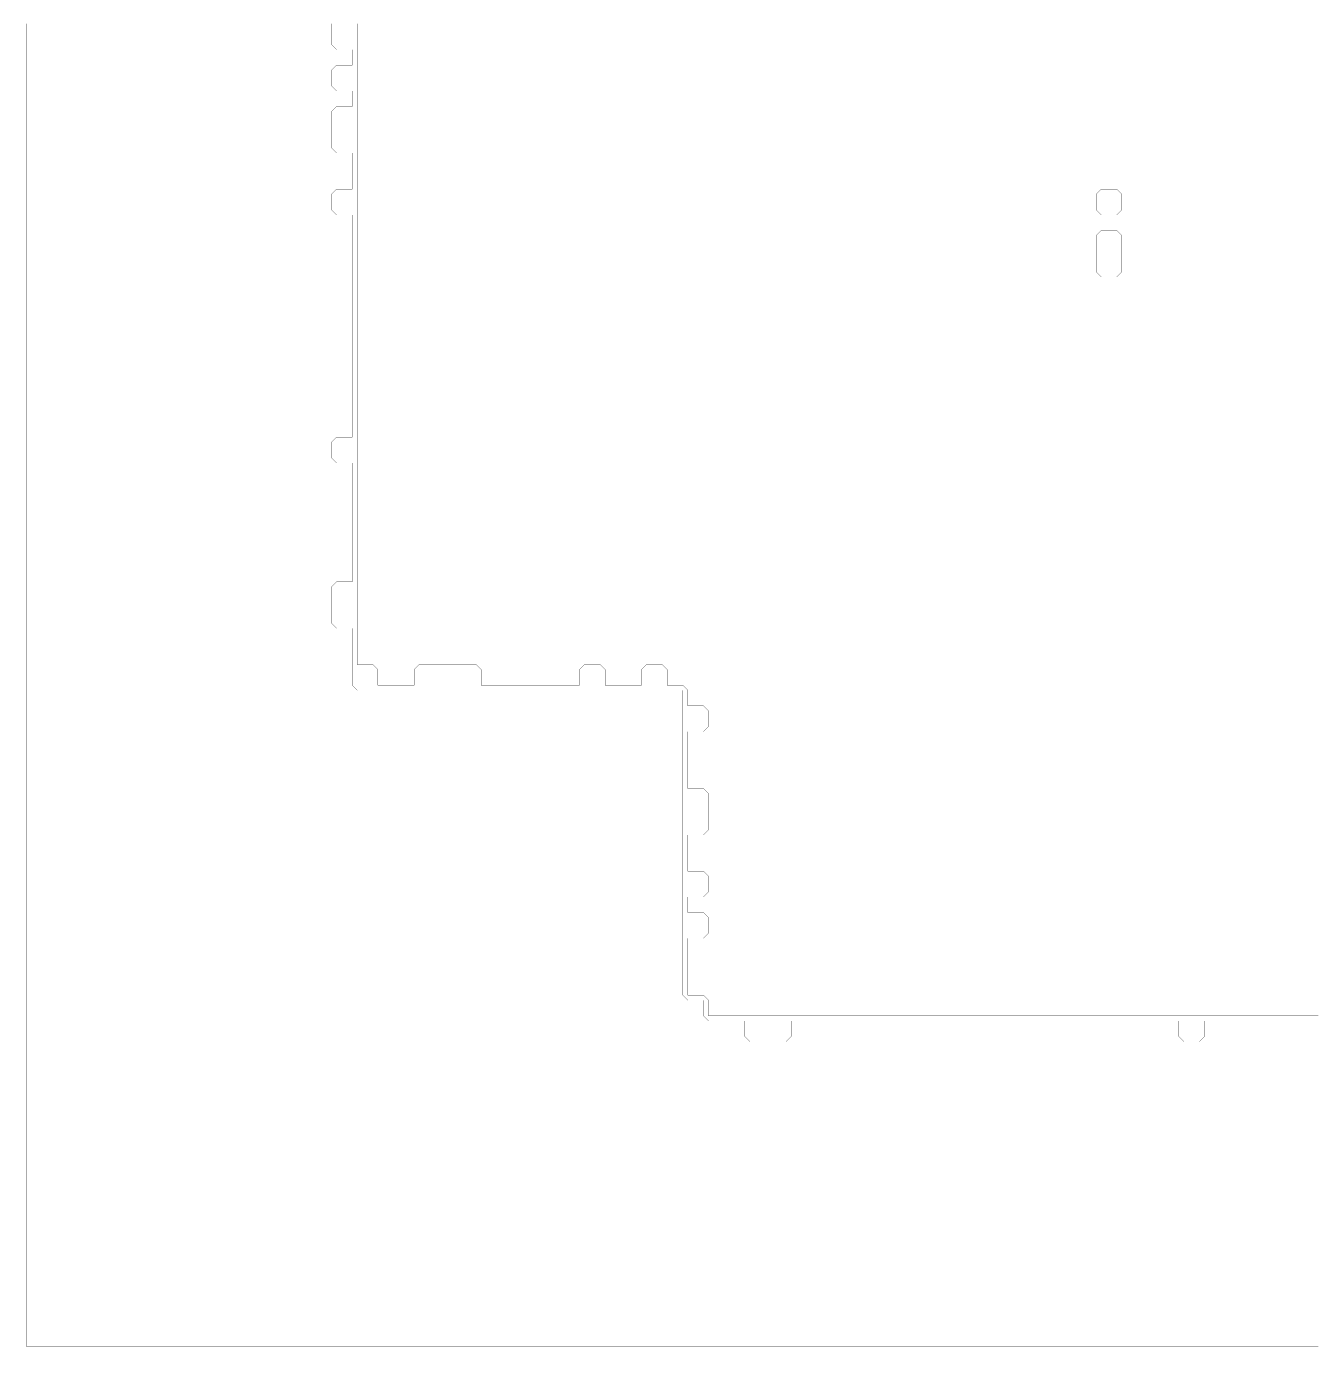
# Model space of a CAD drawing. Header units: metres. Extents: x 0 to 4990, y -4990 to 0.
# Drawn here: x 0 to 2440, y -4990 to -2495 of the extents above; entities that cross this region are included whole.
import ezdxf

# ---------------------------------------------------------------- set-up
doc = ezdxf.new("R2010")
doc.units = ezdxf.units.M
doc.layers.add('conductor', color=1, linetype='Continuous')
doc.layers.add('substrate', color=5, linetype='Continuous')

msp = doc.modelspace()

# ---------------------------------------------------------------- linework, layer by layer
at = {"layer": 'conductor', "const_width": 0.5}
msp.add_lwpolyline([(625, -2490.234375), (625, -2500), (625, -2509.765625), (625, -2519.53125), (625, -2529.296875), (625, -2539.0625), (625, -2548.828125), (625, -2558.59375), (625, -2568.359375), (625, -2578.125), (625, -2587.890625), (625, -2597.65625), (625, -2607.421875), (625, -2617.1875), (625, -2626.953125), (625, -2636.71875), (625, -2646.484375), (625, -2656.25), (625, -2666.015625), (625, -2675.78125), (625, -2685.546875), (625, -2695.3125), (625, -2705.078125), (625, -2714.84375), (625, -2724.609375), (625, -2734.375), (625, -2744.140625), (625, -2753.90625), (625, -2763.671875), (625, -2773.4375), (625, -2783.203125), (625, -2792.96875), (625, -2802.734375), (625, -2812.5), (625, -2822.265625), (625, -2832.03125), (625, -2841.796875), (625, -2851.5625), (625, -2861.328125), (625, -2871.09375), (625, -2880.859375), (625, -2890.625), (625, -2900.390625), (625, -2910.15625), (625, -2919.921875), (625, -2929.6875), (625, -2939.453125), (625, -2949.21875), (625, -2958.984375), (625, -2968.75), (625, -2978.515625), (625, -2988.28125), (625, -2998.046875), (625, -3007.8125), (625, -3017.578125), (625, -3027.34375), (625, -3037.109375), (625, -3046.875), (625, -3056.640625), (625, -3066.40625), (625, -3076.171875), (625, -3085.9375), (625, -3095.703125), (625, -3105.46875), (625, -3115.234375), (625, -3125), (625, -3134.765625), (625, -3144.53125), (625, -3154.296875), (625, -3164.0625), (625, -3173.828125), (625, -3183.59375), (625, -3193.359375), (625, -3203.125), (625, -3212.890625), (625, -3222.65625), (625, -3232.421875), (625, -3242.1875), (625, -3251.953125), (625, -3261.71875), (625, -3271.484375), (625, -3281.25), (625, -3291.015625), (625, -3300.78125), (625, -3310.546875), (625, -3320.3125), (625, -3330.078125), (625, -3339.84375), (625, -3349.609375), (625, -3359.375), (625, -3369.140625), (625, -3378.90625), (625, -3388.671875), (625, -3398.4375), (625, -3408.203125), (625, -3417.96875), (625, -3427.734375), (625, -3437.5), (625, -3447.265625), (625, -3457.03125), (625, -3466.796875), (625, -3476.5625), (625, -3486.328125), (625, -3496.09375), (625, -3505.859375), (625, -3515.625), (625, -3525.390625), (625, -3535.15625), (625, -3544.921875), (625, -3554.6875), (625, -3564.453125), (625, -3574.21875), (625, -3583.984375), (625, -3593.75), (625, -3603.515625), (625, -3613.28125), (625, -3623.046875), (625, -3632.8125), (625, -3642.578125), (625, -3652.34375), (625, -3662.109375), (625, -3671.875), (625, -3681.640625), (625, -3691.40625), (625, -3701.171875), (634.765625, -3701.171875), (644.53125, -3701.171875), (654.296875, -3701.171875), (664.0625, -3710.9375), (664.0625, -3720.703125), (664.0625, -3730.46875), (664.0625, -3740.234375), (673.828125, -3740.234375), (683.59375, -3740.234375), (693.359375, -3740.234375), (703.125, -3740.234375), (712.890625, -3740.234375), (722.65625, -3740.234375), (732.421875, -3740.234375), (732.421875, -3730.46875), (732.421875, -3720.703125), (732.421875, -3710.9375), (742.1875, -3701.171875), (751.953125, -3701.171875), (761.71875, -3701.171875), (771.484375, -3701.171875), (781.25, -3701.171875), (791.015625, -3701.171875), (800.78125, -3701.171875), (810.546875, -3701.171875), (820.3125, -3701.171875), (830.078125, -3701.171875), (839.84375, -3701.171875), (849.609375, -3701.171875), (859.375, -3710.9375), (859.375, -3720.703125), (859.375, -3730.46875), (859.375, -3740.234375), (869.140625, -3740.234375), (878.90625, -3740.234375), (888.671875, -3740.234375), (898.4375, -3740.234375), (908.203125, -3740.234375), (917.96875, -3740.234375), (927.734375, -3740.234375), (937.5, -3740.234375), (947.265625, -3740.234375), (957.03125, -3740.234375), (966.796875, -3740.234375), (976.5625, -3740.234375), (986.328125, -3740.234375), (996.09375, -3740.234375), (1005.859375, -3740.234375), (1015.625, -3740.234375), (1025.390625, -3740.234375), (1035.15625, -3740.234375), (1044.921875, -3740.234375), (1044.921875, -3730.46875), (1044.921875, -3720.703125), (1044.921875, -3710.9375), (1054.6875, -3701.171875), (1064.453125, -3701.171875), (1074.21875, -3701.171875), (1083.984375, -3701.171875), (1093.75, -3710.9375), (1093.75, -3720.703125), (1093.75, -3730.46875), (1093.75, -3740.234375), (1103.515625, -3740.234375), (1113.28125, -3740.234375), (1123.046875, -3740.234375), (1132.8125, -3740.234375), (1142.578125, -3740.234375), (1152.34375, -3740.234375), (1162.109375, -3740.234375), (1162.109375, -3730.46875), (1162.109375, -3720.703125), (1162.109375, -3710.9375), (1171.875, -3701.171875), (1181.640625, -3701.171875), (1191.40625, -3701.171875), (1201.171875, -3701.171875), (1210.9375, -3710.9375), (1210.9375, -3720.703125), (1210.9375, -3730.46875), (1210.9375, -3740.234375), (1220.703125, -3740.234375), (1230.46875, -3740.234375), (1240.234375, -3740.234375), (1250, -3750), (1250, -3759.765625), (1250, -3769.53125), (1250, -3779.296875), (1259.765625, -3779.296875), (1269.53125, -3779.296875), (1279.296875, -3779.296875), (1289.0625, -3789.0625), (1289.0625, -3798.828125), (1289.0625, -3808.59375), (1289.0625, -3818.359375), (1279.296875, -3828.125), (1269.53125, -3828.125), (1259.765625, -3828.125), (1250, -3828.125), (1250, -3837.890625), (1250, -3847.65625), (1250, -3857.421875), (1250, -3867.1875), (1250, -3876.953125), (1250, -3886.71875), (1250, -3896.484375), (1250, -3906.25), (1250, -3916.015625), (1250, -3925.78125), (1250, -3935.546875), (1259.765625, -3935.546875), (1269.53125, -3935.546875), (1279.296875, -3935.546875), (1289.0625, -3945.3125), (1289.0625, -3955.078125), (1289.0625, -3964.84375), (1289.0625, -3974.609375), (1289.0625, -3984.375), (1289.0625, -3994.140625), (1289.0625, -4003.90625), (1289.0625, -4013.671875), (1279.296875, -4023.4375), (1269.53125, -4023.4375), (1259.765625, -4023.4375), (1250, -4023.4375), (1250, -4033.203125), (1250, -4042.96875), (1250, -4052.734375), (1250, -4062.5), (1250, -4072.265625), (1250, -4082.03125), (1250, -4091.796875), (1259.765625, -4091.796875), (1269.53125, -4091.796875), (1279.296875, -4091.796875), (1289.0625, -4101.5625), (1289.0625, -4111.328125), (1289.0625, -4121.09375), (1289.0625, -4130.859375), (1279.296875, -4140.625), (1269.53125, -4140.625), (1259.765625, -4140.625), (1250, -4140.625), (1250, -4150.390625), (1250, -4160.15625), (1250, -4169.921875), (1259.765625, -4169.921875), (1269.53125, -4169.921875), (1279.296875, -4169.921875), (1289.0625, -4179.6875), (1289.0625, -4189.453125), (1289.0625, -4199.21875), (1289.0625, -4208.984375), (1279.296875, -4218.75), (1269.53125, -4218.75), (1259.765625, -4218.75), (1250, -4218.75), (1250, -4228.515625), (1250, -4238.28125), (1250, -4248.046875), (1250, -4257.8125), (1250, -4267.578125), (1250, -4277.34375), (1250, -4287.109375), (1250, -4296.875), (1250, -4306.640625), (1250, -4316.40625), (1250, -4326.171875), (1259.765625, -4326.171875), (1269.53125, -4326.171875), (1279.296875, -4326.171875), (1289.0625, -4335.9375), (1289.0625, -4345.703125), (1289.0625, -4355.46875), (1289.0625, -4365.234375), (1298.828125, -4365.234375), (1308.59375, -4365.234375), (1318.359375, -4365.234375), (1328.125, -4365.234375), (1337.890625, -4365.234375), (1347.65625, -4365.234375), (1357.421875, -4365.234375), (1367.1875, -4365.234375), (1376.953125, -4365.234375), (1386.71875, -4365.234375), (1396.484375, -4365.234375), (1406.25, -4365.234375), (1416.015625, -4365.234375), (1425.78125, -4365.234375), (1435.546875, -4365.234375), (1445.3125, -4365.234375), (1455.078125, -4365.234375), (1464.84375, -4365.234375), (1474.609375, -4365.234375), (1484.375, -4365.234375), (1494.140625, -4365.234375), (1503.90625, -4365.234375), (1513.671875, -4365.234375), (1523.4375, -4365.234375), (1533.203125, -4365.234375), (1542.96875, -4365.234375), (1552.734375, -4365.234375), (1562.5, -4365.234375), (1572.265625, -4365.234375), (1582.03125, -4365.234375), (1591.796875, -4365.234375), (1601.5625, -4365.234375), (1611.328125, -4365.234375), (1621.09375, -4365.234375), (1630.859375, -4365.234375), (1640.625, -4365.234375), (1650.390625, -4365.234375), (1660.15625, -4365.234375), (1669.921875, -4365.234375), (1679.6875, -4365.234375), (1689.453125, -4365.234375), (1699.21875, -4365.234375), (1708.984375, -4365.234375), (1718.75, -4365.234375), (1728.515625, -4365.234375), (1738.28125, -4365.234375), (1748.046875, -4365.234375), (1757.8125, -4365.234375), (1767.578125, -4365.234375), (1777.34375, -4365.234375), (1787.109375, -4365.234375), (1796.875, -4365.234375), (1806.640625, -4365.234375), (1816.40625, -4365.234375), (1826.171875, -4365.234375), (1835.9375, -4365.234375), (1845.703125, -4365.234375), (1855.46875, -4365.234375), (1865.234375, -4365.234375), (1875, -4365.234375), (1884.765625, -4365.234375), (1894.53125, -4365.234375), (1904.296875, -4365.234375), (1914.0625, -4365.234375), (1923.828125, -4365.234375), (1933.59375, -4365.234375), (1943.359375, -4365.234375), (1953.125, -4365.234375), (1962.890625, -4365.234375), (1972.65625, -4365.234375), (1982.421875, -4365.234375), (1992.1875, -4365.234375), (2001.953125, -4365.234375), (2011.71875, -4365.234375), (2021.484375, -4365.234375), (2031.25, -4365.234375), (2041.015625, -4365.234375), (2050.78125, -4365.234375), (2060.546875, -4365.234375), (2070.3125, -4365.234375), (2080.078125, -4365.234375), (2089.84375, -4365.234375), (2099.609375, -4365.234375), (2109.375, -4365.234375), (2119.140625, -4365.234375), (2128.90625, -4365.234375), (2138.671875, -4365.234375), (2148.4375, -4365.234375), (2158.203125, -4365.234375), (2167.96875, -4365.234375), (2177.734375, -4365.234375), (2187.5, -4365.234375), (2197.265625, -4365.234375), (2207.03125, -4365.234375), (2216.796875, -4365.234375), (2226.5625, -4365.234375), (2236.328125, -4365.234375), (2246.09375, -4365.234375), (2255.859375, -4365.234375), (2265.625, -4365.234375), (2275.390625, -4365.234375), (2285.15625, -4365.234375), (2294.921875, -4365.234375), (2304.6875, -4365.234375), (2314.453125, -4365.234375), (2324.21875, -4365.234375), (2333.984375, -4365.234375), (2343.75, -4365.234375), (2353.515625, -4365.234375), (2363.28125, -4365.234375), (2373.046875, -4365.234375), (2382.8125, -4365.234375), (2392.578125, -4365.234375), (2402.34375, -4365.234375), (2412.109375, -4365.234375), (2421.875, -4365.234375), (2431.640625, -4365.234375), (2441.40625, -4365.234375)], dxfattribs=at)
for points in [[(2021.484375, -2812.5), (2031.25, -2802.734375), (2041.015625, -2802.734375), (2050.78125, -2802.734375), (2060.546875, -2802.734375), (2070.3125, -2812.5), (2070.3125, -2822.265625), (2070.3125, -2832.03125), (2070.3125, -2841.796875), (2060.546875, -2851.5625), (2050.78125, -2851.5625), (2041.015625, -2851.5625), (2031.25, -2851.5625), (2021.484375, -2841.796875), (2021.484375, -2832.03125), (2021.484375, -2822.265625)], [(2021.484375, -2890.625), (2031.25, -2880.859375), (2041.015625, -2880.859375), (2050.78125, -2880.859375), (2060.546875, -2880.859375), (2070.3125, -2890.625), (2070.3125, -2900.390625), (2070.3125, -2910.15625), (2070.3125, -2919.921875), (2070.3125, -2929.6875), (2070.3125, -2939.453125), (2070.3125, -2949.21875), (2070.3125, -2958.984375), (2060.546875, -2968.75), (2050.78125, -2968.75), (2041.015625, -2968.75), (2031.25, -2968.75), (2021.484375, -2958.984375), (2021.484375, -2949.21875), (2021.484375, -2939.453125), (2021.484375, -2929.6875), (2021.484375, -2919.921875), (2021.484375, -2910.15625), (2021.484375, -2900.390625)]]:
    msp.add_lwpolyline(points, close=True, dxfattribs=at)
at = {"layer": 'substrate', "const_width": 0.5}
for points in [[(0, -2490.234375), (0, -2500), (0, -2509.765625), (0, -2519.53125), (0, -2529.296875), (0, -2539.0625), (0, -2548.828125), (0, -2558.59375), (0, -2568.359375), (0, -2578.125), (0, -2587.890625), (0, -2597.65625), (0, -2607.421875), (0, -2617.1875), (0, -2626.953125), (0, -2636.71875), (0, -2646.484375), (0, -2656.25), (0, -2666.015625), (0, -2675.78125), (0, -2685.546875), (0, -2695.3125), (0, -2705.078125), (0, -2714.84375), (0, -2724.609375), (0, -2734.375), (0, -2744.140625), (0, -2753.90625), (0, -2763.671875), (0, -2773.4375), (0, -2783.203125), (0, -2792.96875), (0, -2802.734375), (0, -2812.5), (0, -2822.265625), (0, -2832.03125), (0, -2841.796875), (0, -2851.5625), (0, -2861.328125), (0, -2871.09375), (0, -2880.859375), (0, -2890.625), (0, -2900.390625), (0, -2910.15625), (0, -2919.921875), (0, -2929.6875), (0, -2939.453125), (0, -2949.21875), (0, -2958.984375), (0, -2968.75), (0, -2978.515625), (0, -2988.28125), (0, -2998.046875), (0, -3007.8125), (0, -3017.578125), (0, -3027.34375), (0, -3037.109375), (0, -3046.875), (0, -3056.640625), (0, -3066.40625), (0, -3076.171875), (0, -3085.9375), (0, -3095.703125), (0, -3105.46875), (0, -3115.234375), (0, -3125), (0, -3134.765625), (0, -3144.53125), (0, -3154.296875), (0, -3164.0625), (0, -3173.828125), (0, -3183.59375), (0, -3193.359375), (0, -3203.125), (0, -3212.890625), (0, -3222.65625), (0, -3232.421875), (0, -3242.1875), (0, -3251.953125), (0, -3261.71875), (0, -3271.484375), (0, -3281.25), (0, -3291.015625), (0, -3300.78125), (0, -3310.546875), (0, -3320.3125), (0, -3330.078125), (0, -3339.84375), (0, -3349.609375), (0, -3359.375), (0, -3369.140625), (0, -3378.90625), (0, -3388.671875), (0, -3398.4375), (0, -3408.203125), (0, -3417.96875), (0, -3427.734375), (0, -3437.5), (0, -3447.265625), (0, -3457.03125), (0, -3466.796875), (0, -3476.5625), (0, -3486.328125), (0, -3496.09375), (0, -3505.859375), (0, -3515.625), (0, -3525.390625), (0, -3535.15625), (0, -3544.921875), (0, -3554.6875), (0, -3564.453125), (0, -3574.21875), (0, -3583.984375), (0, -3593.75), (0, -3603.515625), (0, -3613.28125), (0, -3623.046875), (0, -3632.8125), (0, -3642.578125), (0, -3652.34375), (0, -3662.109375), (0, -3671.875), (0, -3681.640625), (0, -3691.40625), (0, -3701.171875), (0, -3710.9375), (0, -3720.703125), (0, -3730.46875), (0, -3740.234375), (0, -3750), (0, -3759.765625), (0, -3769.53125), (0, -3779.296875), (0, -3789.0625), (0, -3798.828125), (0, -3808.59375), (0, -3818.359375), (0, -3828.125), (0, -3837.890625), (0, -3847.65625), (0, -3857.421875), (0, -3867.1875), (0, -3876.953125), (0, -3886.71875), (0, -3896.484375), (0, -3906.25), (0, -3916.015625), (0, -3925.78125), (0, -3935.546875), (0, -3945.3125), (0, -3955.078125), (0, -3964.84375), (0, -3974.609375), (0, -3984.375), (0, -3994.140625), (0, -4003.90625), (0, -4013.671875), (0, -4023.4375), (0, -4033.203125), (0, -4042.96875), (0, -4052.734375), (0, -4062.5), (0, -4072.265625), (0, -4082.03125), (0, -4091.796875), (0, -4101.5625), (0, -4111.328125), (0, -4121.09375), (0, -4130.859375), (0, -4140.625), (0, -4150.390625), (0, -4160.15625), (0, -4169.921875), (0, -4179.6875), (0, -4189.453125), (0, -4199.21875), (0, -4208.984375), (0, -4218.75), (0, -4228.515625), (0, -4238.28125), (0, -4248.046875), (0, -4257.8125), (0, -4267.578125), (0, -4277.34375), (0, -4287.109375), (0, -4296.875), (0, -4306.640625), (0, -4316.40625), (0, -4326.171875), (0, -4335.9375), (0, -4345.703125), (0, -4355.46875), (0, -4365.234375), (0, -4375), (0, -4384.765625), (0, -4394.53125), (0, -4404.296875), (0, -4414.0625), (0, -4423.828125), (0, -4433.59375), (0, -4443.359375), (0, -4453.125), (0, -4462.890625), (0, -4472.65625), (0, -4482.421875), (0, -4492.1875), (0, -4501.953125), (0, -4511.71875), (0, -4521.484375), (0, -4531.25), (0, -4541.015625), (0, -4550.78125), (0, -4560.546875), (0, -4570.3125), (0, -4580.078125), (0, -4589.84375), (0, -4599.609375), (0, -4609.375), (0, -4619.140625), (0, -4628.90625), (0, -4638.671875), (0, -4648.4375), (0, -4658.203125), (0, -4667.96875), (0, -4677.734375), (0, -4687.5), (0, -4697.265625), (0, -4707.03125), (0, -4716.796875), (0, -4726.5625), (0, -4736.328125), (0, -4746.09375), (0, -4755.859375), (0, -4765.625), (0, -4775.390625), (0, -4785.15625), (0, -4794.921875), (0, -4804.6875), (0, -4814.453125), (0, -4824.21875), (0, -4833.984375), (0, -4843.75), (0, -4853.515625), (0, -4863.28125), (0, -4873.046875), (0, -4882.8125), (0, -4892.578125), (0, -4902.34375), (0, -4912.109375), (0, -4921.875), (0, -4931.640625), (0, -4941.40625), (0, -4951.171875), (0, -4960.9375), (0, -4970.703125), (0, -4980.46875), (0, -4990.234375), (9.765625, -4990.234375), (19.53125, -4990.234375), (29.296875, -4990.234375), (39.0625, -4990.234375), (48.828125, -4990.234375), (58.59375, -4990.234375), (68.359375, -4990.234375), (78.125, -4990.234375), (87.890625, -4990.234375), (97.65625, -4990.234375), (107.421875, -4990.234375), (117.1875, -4990.234375), (126.953125, -4990.234375), (136.71875, -4990.234375), (146.484375, -4990.234375), (156.25, -4990.234375), (166.015625, -4990.234375), (175.78125, -4990.234375), (185.546875, -4990.234375), (195.3125, -4990.234375), (205.078125, -4990.234375), (214.84375, -4990.234375), (224.609375, -4990.234375), (234.375, -4990.234375), (244.140625, -4990.234375), (253.90625, -4990.234375), (263.671875, -4990.234375), (273.4375, -4990.234375), (283.203125, -4990.234375), (292.96875, -4990.234375), (302.734375, -4990.234375), (312.5, -4990.234375), (322.265625, -4990.234375), (332.03125, -4990.234375), (341.796875, -4990.234375), (351.5625, -4990.234375), (361.328125, -4990.234375), (371.09375, -4990.234375), (380.859375, -4990.234375), (390.625, -4990.234375), (400.390625, -4990.234375), (410.15625, -4990.234375), (419.921875, -4990.234375), (429.6875, -4990.234375), (439.453125, -4990.234375), (449.21875, -4990.234375), (458.984375, -4990.234375), (468.75, -4990.234375), (478.515625, -4990.234375), (488.28125, -4990.234375), (498.046875, -4990.234375), (507.8125, -4990.234375), (517.578125, -4990.234375), (527.34375, -4990.234375), (537.109375, -4990.234375), (546.875, -4990.234375), (556.640625, -4990.234375), (566.40625, -4990.234375), (576.171875, -4990.234375), (585.9375, -4990.234375), (595.703125, -4990.234375), (605.46875, -4990.234375), (615.234375, -4990.234375), (625, -4990.234375), (634.765625, -4990.234375), (644.53125, -4990.234375), (654.296875, -4990.234375), (664.0625, -4990.234375), (673.828125, -4990.234375), (683.59375, -4990.234375), (693.359375, -4990.234375), (703.125, -4990.234375), (712.890625, -4990.234375), (722.65625, -4990.234375), (732.421875, -4990.234375), (742.1875, -4990.234375), (751.953125, -4990.234375), (761.71875, -4990.234375), (771.484375, -4990.234375), (781.25, -4990.234375), (791.015625, -4990.234375), (800.78125, -4990.234375), (810.546875, -4990.234375), (820.3125, -4990.234375), (830.078125, -4990.234375), (839.84375, -4990.234375), (849.609375, -4990.234375), (859.375, -4990.234375), (869.140625, -4990.234375), (878.90625, -4990.234375), (888.671875, -4990.234375), (898.4375, -4990.234375), (908.203125, -4990.234375), (917.96875, -4990.234375), (927.734375, -4990.234375), (937.5, -4990.234375), (947.265625, -4990.234375), (957.03125, -4990.234375), (966.796875, -4990.234375), (976.5625, -4990.234375), (986.328125, -4990.234375), (996.09375, -4990.234375), (1005.859375, -4990.234375), (1015.625, -4990.234375), (1025.390625, -4990.234375), (1035.15625, -4990.234375), (1044.921875, -4990.234375), (1054.6875, -4990.234375), (1064.453125, -4990.234375), (1074.21875, -4990.234375), (1083.984375, -4990.234375), (1093.75, -4990.234375), (1103.515625, -4990.234375), (1113.28125, -4990.234375), (1123.046875, -4990.234375), (1132.8125, -4990.234375), (1142.578125, -4990.234375), (1152.34375, -4990.234375), (1162.109375, -4990.234375), (1171.875, -4990.234375), (1181.640625, -4990.234375), (1191.40625, -4990.234375), (1201.171875, -4990.234375), (1210.9375, -4990.234375), (1220.703125, -4990.234375), (1230.46875, -4990.234375), (1240.234375, -4990.234375), (1250, -4990.234375), (1259.765625, -4990.234375), (1269.53125, -4990.234375), (1279.296875, -4990.234375), (1289.0625, -4990.234375), (1298.828125, -4990.234375), (1308.59375, -4990.234375), (1318.359375, -4990.234375), (1328.125, -4990.234375), (1337.890625, -4990.234375), (1347.65625, -4990.234375), (1357.421875, -4990.234375), (1367.1875, -4990.234375), (1376.953125, -4990.234375), (1386.71875, -4990.234375), (1396.484375, -4990.234375), (1406.25, -4990.234375), (1416.015625, -4990.234375), (1425.78125, -4990.234375), (1435.546875, -4990.234375), (1445.3125, -4990.234375), (1455.078125, -4990.234375), (1464.84375, -4990.234375), (1474.609375, -4990.234375), (1484.375, -4990.234375), (1494.140625, -4990.234375), (1503.90625, -4990.234375), (1513.671875, -4990.234375), (1523.4375, -4990.234375), (1533.203125, -4990.234375), (1542.96875, -4990.234375), (1552.734375, -4990.234375), (1562.5, -4990.234375), (1572.265625, -4990.234375), (1582.03125, -4990.234375), (1591.796875, -4990.234375), (1601.5625, -4990.234375), (1611.328125, -4990.234375), (1621.09375, -4990.234375), (1630.859375, -4990.234375), (1640.625, -4990.234375), (1650.390625, -4990.234375), (1660.15625, -4990.234375), (1669.921875, -4990.234375), (1679.6875, -4990.234375), (1689.453125, -4990.234375), (1699.21875, -4990.234375), (1708.984375, -4990.234375), (1718.75, -4990.234375), (1728.515625, -4990.234375), (1738.28125, -4990.234375), (1748.046875, -4990.234375), (1757.8125, -4990.234375), (1767.578125, -4990.234375), (1777.34375, -4990.234375), (1787.109375, -4990.234375), (1796.875, -4990.234375), (1806.640625, -4990.234375), (1816.40625, -4990.234375), (1826.171875, -4990.234375), (1835.9375, -4990.234375), (1845.703125, -4990.234375), (1855.46875, -4990.234375), (1865.234375, -4990.234375), (1875, -4990.234375), (1884.765625, -4990.234375), (1894.53125, -4990.234375), (1904.296875, -4990.234375), (1914.0625, -4990.234375), (1923.828125, -4990.234375), (1933.59375, -4990.234375), (1943.359375, -4990.234375), (1953.125, -4990.234375), (1962.890625, -4990.234375), (1972.65625, -4990.234375), (1982.421875, -4990.234375), (1992.1875, -4990.234375), (2001.953125, -4990.234375), (2011.71875, -4990.234375), (2021.484375, -4990.234375), (2031.25, -4990.234375), (2041.015625, -4990.234375), (2050.78125, -4990.234375), (2060.546875, -4990.234375), (2070.3125, -4990.234375), (2080.078125, -4990.234375), (2089.84375, -4990.234375), (2099.609375, -4990.234375), (2109.375, -4990.234375), (2119.140625, -4990.234375), (2128.90625, -4990.234375), (2138.671875, -4990.234375), (2148.4375, -4990.234375), (2158.203125, -4990.234375), (2167.96875, -4990.234375), (2177.734375, -4990.234375), (2187.5, -4990.234375), (2197.265625, -4990.234375), (2207.03125, -4990.234375), (2216.796875, -4990.234375), (2226.5625, -4990.234375), (2236.328125, -4990.234375), (2246.09375, -4990.234375), (2255.859375, -4990.234375), (2265.625, -4990.234375), (2275.390625, -4990.234375), (2285.15625, -4990.234375), (2294.921875, -4990.234375), (2304.6875, -4990.234375), (2314.453125, -4990.234375), (2324.21875, -4990.234375), (2333.984375, -4990.234375), (2343.75, -4990.234375), (2353.515625, -4990.234375), (2363.28125, -4990.234375), (2373.046875, -4990.234375), (2382.8125, -4990.234375), (2392.578125, -4990.234375), (2402.34375, -4990.234375), (2412.109375, -4990.234375), (2421.875, -4990.234375), (2431.640625, -4990.234375), (2441.40625, -4990.234375)], [(2441.40625, -4375), (2431.640625, -4375), (2421.875, -4375), (2412.109375, -4375), (2402.34375, -4375), (2392.578125, -4375), (2382.8125, -4375), (2373.046875, -4375), (2363.28125, -4375), (2353.515625, -4375), (2343.75, -4375), (2333.984375, -4375), (2324.21875, -4375), (2314.453125, -4375), (2304.6875, -4375), (2294.921875, -4375), (2285.15625, -4375), (2275.390625, -4375), (2265.625, -4375), (2255.859375, -4375), (2246.09375, -4375), (2236.328125, -4375), (2226.5625, -4375), (2226.5625, -4384.765625), (2226.5625, -4394.53125), (2226.5625, -4404.296875), (2216.796875, -4414.0625), (2207.03125, -4414.0625), (2197.265625, -4414.0625), (2187.5, -4414.0625), (2177.734375, -4404.296875), (2177.734375, -4394.53125), (2177.734375, -4384.765625), (2177.734375, -4375), (2167.96875, -4375), (2158.203125, -4375), (2148.4375, -4375), (2138.671875, -4375), (2128.90625, -4375), (2119.140625, -4375), (2109.375, -4375), (2099.609375, -4375), (2089.84375, -4375), (2080.078125, -4375), (2070.3125, -4375), (2060.546875, -4375), (2050.78125, -4375), (2041.015625, -4375), (2031.25, -4375), (2021.484375, -4375), (2011.71875, -4375), (2001.953125, -4375), (1992.1875, -4375), (1982.421875, -4375), (1972.65625, -4375), (1962.890625, -4375), (1953.125, -4375), (1943.359375, -4375), (1933.59375, -4375), (1923.828125, -4375), (1914.0625, -4375), (1904.296875, -4375), (1894.53125, -4375), (1884.765625, -4375), (1875, -4375), (1865.234375, -4375), (1855.46875, -4375), (1845.703125, -4375), (1835.9375, -4375), (1826.171875, -4375), (1816.40625, -4375), (1806.640625, -4375), (1796.875, -4375), (1787.109375, -4375), (1777.34375, -4375), (1767.578125, -4375), (1757.8125, -4375), (1748.046875, -4375), (1738.28125, -4375), (1728.515625, -4375), (1718.75, -4375), (1708.984375, -4375), (1699.21875, -4375), (1689.453125, -4375), (1679.6875, -4375), (1669.921875, -4375), (1660.15625, -4375), (1650.390625, -4375), (1640.625, -4375), (1630.859375, -4375), (1621.09375, -4375), (1611.328125, -4375), (1601.5625, -4375), (1591.796875, -4375), (1582.03125, -4375), (1572.265625, -4375), (1562.5, -4375), (1552.734375, -4375), (1542.96875, -4375), (1533.203125, -4375), (1523.4375, -4375), (1513.671875, -4375), (1503.90625, -4375), (1494.140625, -4375), (1484.375, -4375), (1474.609375, -4375), (1464.84375, -4375), (1455.078125, -4375), (1445.3125, -4375), (1445.3125, -4384.765625), (1445.3125, -4394.53125), (1445.3125, -4404.296875), (1435.546875, -4414.0625), (1425.78125, -4414.0625), (1416.015625, -4414.0625), (1406.25, -4414.0625), (1396.484375, -4414.0625), (1386.71875, -4414.0625), (1376.953125, -4414.0625), (1367.1875, -4414.0625), (1357.421875, -4404.296875), (1357.421875, -4394.53125), (1357.421875, -4384.765625), (1357.421875, -4375), (1347.65625, -4375), (1337.890625, -4375), (1328.125, -4375), (1318.359375, -4375), (1308.59375, -4375), (1298.828125, -4375), (1289.0625, -4375), (1279.296875, -4365.234375), (1279.296875, -4355.46875), (1279.296875, -4345.703125), (1279.296875, -4335.9375), (1269.53125, -4335.9375), (1259.765625, -4335.9375), (1250, -4335.9375), (1240.234375, -4326.171875), (1240.234375, -4316.40625), (1240.234375, -4306.640625), (1240.234375, -4296.875), (1240.234375, -4287.109375), (1240.234375, -4277.34375), (1240.234375, -4267.578125), (1240.234375, -4257.8125), (1240.234375, -4248.046875), (1240.234375, -4238.28125), (1240.234375, -4228.515625), (1240.234375, -4218.75), (1240.234375, -4208.984375), (1240.234375, -4199.21875), (1240.234375, -4189.453125), (1240.234375, -4179.6875), (1240.234375, -4169.921875), (1240.234375, -4160.15625), (1240.234375, -4150.390625), (1240.234375, -4140.625), (1240.234375, -4130.859375), (1240.234375, -4121.09375), (1240.234375, -4111.328125), (1240.234375, -4101.5625), (1240.234375, -4091.796875), (1240.234375, -4082.03125), (1240.234375, -4072.265625), (1240.234375, -4062.5), (1240.234375, -4052.734375), (1240.234375, -4042.96875), (1240.234375, -4033.203125), (1240.234375, -4023.4375), (1240.234375, -4013.671875), (1240.234375, -4003.90625), (1240.234375, -3994.140625), (1240.234375, -3984.375), (1240.234375, -3974.609375), (1240.234375, -3964.84375), (1240.234375, -3955.078125), (1240.234375, -3945.3125), (1240.234375, -3935.546875), (1240.234375, -3925.78125), (1240.234375, -3916.015625), (1240.234375, -3906.25), (1240.234375, -3896.484375), (1240.234375, -3886.71875), (1240.234375, -3876.953125), (1240.234375, -3867.1875), (1240.234375, -3857.421875), (1240.234375, -3847.65625), (1240.234375, -3837.890625), (1240.234375, -3828.125), (1240.234375, -3818.359375), (1240.234375, -3808.59375), (1240.234375, -3798.828125), (1240.234375, -3789.0625), (1240.234375, -3779.296875), (1240.234375, -3769.53125), (1240.234375, -3759.765625), (1240.234375, -3750), (1230.46875, -3750), (1220.703125, -3750), (1210.9375, -3750), (1201.171875, -3750), (1191.40625, -3750), (1181.640625, -3750), (1171.875, -3750), (1162.109375, -3750), (1152.34375, -3750), (1142.578125, -3750), (1132.8125, -3750), (1123.046875, -3750), (1113.28125, -3750), (1103.515625, -3750), (1093.75, -3750), (1083.984375, -3750), (1074.21875, -3750), (1064.453125, -3750), (1054.6875, -3750), (1044.921875, -3750), (1035.15625, -3750), (1025.390625, -3750), (1015.625, -3750), (1005.859375, -3750), (996.09375, -3750), (986.328125, -3750), (976.5625, -3750), (966.796875, -3750), (957.03125, -3750), (947.265625, -3750), (937.5, -3750), (927.734375, -3750), (917.96875, -3750), (908.203125, -3750), (898.4375, -3750), (888.671875, -3750), (878.90625, -3750), (869.140625, -3750), (859.375, -3750), (849.609375, -3750), (839.84375, -3750), (830.078125, -3750), (820.3125, -3750), (810.546875, -3750), (800.78125, -3750), (791.015625, -3750), (781.25, -3750), (771.484375, -3750), (761.71875, -3750), (751.953125, -3750), (742.1875, -3750), (732.421875, -3750), (722.65625, -3750), (712.890625, -3750), (703.125, -3750), (693.359375, -3750), (683.59375, -3750), (673.828125, -3750), (664.0625, -3750), (654.296875, -3750), (644.53125, -3750), (634.765625, -3750), (625, -3750), (615.234375, -3740.234375), (615.234375, -3730.46875), (615.234375, -3720.703125), (615.234375, -3710.9375), (615.234375, -3701.171875), (615.234375, -3691.40625), (615.234375, -3681.640625), (615.234375, -3671.875), (615.234375, -3662.109375), (615.234375, -3652.34375), (615.234375, -3642.578125), (615.234375, -3632.8125), (605.46875, -3632.8125), (595.703125, -3632.8125), (585.9375, -3632.8125), (576.171875, -3623.046875), (576.171875, -3613.28125), (576.171875, -3603.515625), (576.171875, -3593.75), (576.171875, -3583.984375), (576.171875, -3574.21875), (576.171875, -3564.453125), (576.171875, -3554.6875), (585.9375, -3544.921875), (595.703125, -3544.921875), (605.46875, -3544.921875), (615.234375, -3544.921875), (615.234375, -3535.15625), (615.234375, -3525.390625), (615.234375, -3515.625), (615.234375, -3505.859375), (615.234375, -3496.09375), (615.234375, -3486.328125), (615.234375, -3476.5625), (615.234375, -3466.796875), (615.234375, -3457.03125), (615.234375, -3447.265625), (615.234375, -3437.5), (615.234375, -3427.734375), (615.234375, -3417.96875), (615.234375, -3408.203125), (615.234375, -3398.4375), (615.234375, -3388.671875), (615.234375, -3378.90625), (615.234375, -3369.140625), (615.234375, -3359.375), (615.234375, -3349.609375), (615.234375, -3339.84375), (615.234375, -3330.078125), (615.234375, -3320.3125), (605.46875, -3320.3125), (595.703125, -3320.3125), (585.9375, -3320.3125), (576.171875, -3310.546875), (576.171875, -3300.78125), (576.171875, -3291.015625), (576.171875, -3281.25), (585.9375, -3271.484375), (595.703125, -3271.484375), (605.46875, -3271.484375), (615.234375, -3271.484375), (615.234375, -3261.71875), (615.234375, -3251.953125), (615.234375, -3242.1875), (615.234375, -3232.421875), (615.234375, -3222.65625), (615.234375, -3212.890625), (615.234375, -3203.125), (615.234375, -3193.359375), (615.234375, -3183.59375), (615.234375, -3173.828125), (615.234375, -3164.0625), (615.234375, -3154.296875), (615.234375, -3144.53125), (615.234375, -3134.765625), (615.234375, -3125), (615.234375, -3115.234375), (615.234375, -3105.46875), (615.234375, -3095.703125), (615.234375, -3085.9375), (615.234375, -3076.171875), (615.234375, -3066.40625), (615.234375, -3056.640625), (615.234375, -3046.875), (615.234375, -3037.109375), (615.234375, -3027.34375), (615.234375, -3017.578125), (615.234375, -3007.8125), (615.234375, -2998.046875), (615.234375, -2988.28125), (615.234375, -2978.515625), (615.234375, -2968.75), (615.234375, -2958.984375), (615.234375, -2949.21875), (615.234375, -2939.453125), (615.234375, -2929.6875), (615.234375, -2919.921875), (615.234375, -2910.15625), (615.234375, -2900.390625), (615.234375, -2890.625), (615.234375, -2880.859375), (615.234375, -2871.09375), (615.234375, -2861.328125), (615.234375, -2851.5625), (605.46875, -2851.5625), (595.703125, -2851.5625), (585.9375, -2851.5625), (576.171875, -2841.796875), (576.171875, -2832.03125), (576.171875, -2822.265625), (576.171875, -2812.5), (585.9375, -2802.734375), (595.703125, -2802.734375), (605.46875, -2802.734375), (615.234375, -2802.734375), (615.234375, -2792.96875), (615.234375, -2783.203125), (615.234375, -2773.4375), (615.234375, -2763.671875), (615.234375, -2753.90625), (615.234375, -2744.140625), (615.234375, -2734.375), (605.46875, -2734.375), (595.703125, -2734.375), (585.9375, -2734.375), (576.171875, -2724.609375), (576.171875, -2714.84375), (576.171875, -2705.078125), (576.171875, -2695.3125), (576.171875, -2685.546875), (576.171875, -2675.78125), (576.171875, -2666.015625), (576.171875, -2656.25), (585.9375, -2646.484375), (595.703125, -2646.484375), (605.46875, -2646.484375), (615.234375, -2646.484375), (615.234375, -2636.71875), (615.234375, -2626.953125), (615.234375, -2617.1875), (605.46875, -2617.1875), (595.703125, -2617.1875), (585.9375, -2617.1875), (576.171875, -2607.421875), (576.171875, -2597.65625), (576.171875, -2587.890625), (576.171875, -2578.125), (585.9375, -2568.359375), (595.703125, -2568.359375), (605.46875, -2568.359375), (615.234375, -2568.359375), (615.234375, -2558.59375), (615.234375, -2548.828125), (615.234375, -2539.0625), (605.46875, -2539.0625), (595.703125, -2539.0625), (585.9375, -2539.0625), (576.171875, -2529.296875), (576.171875, -2519.53125), (576.171875, -2509.765625), (576.171875, -2500), (576.171875, -2490.234375)]]:
    msp.add_lwpolyline(points, dxfattribs=at)

doc.saveas('drawing.dxf')
